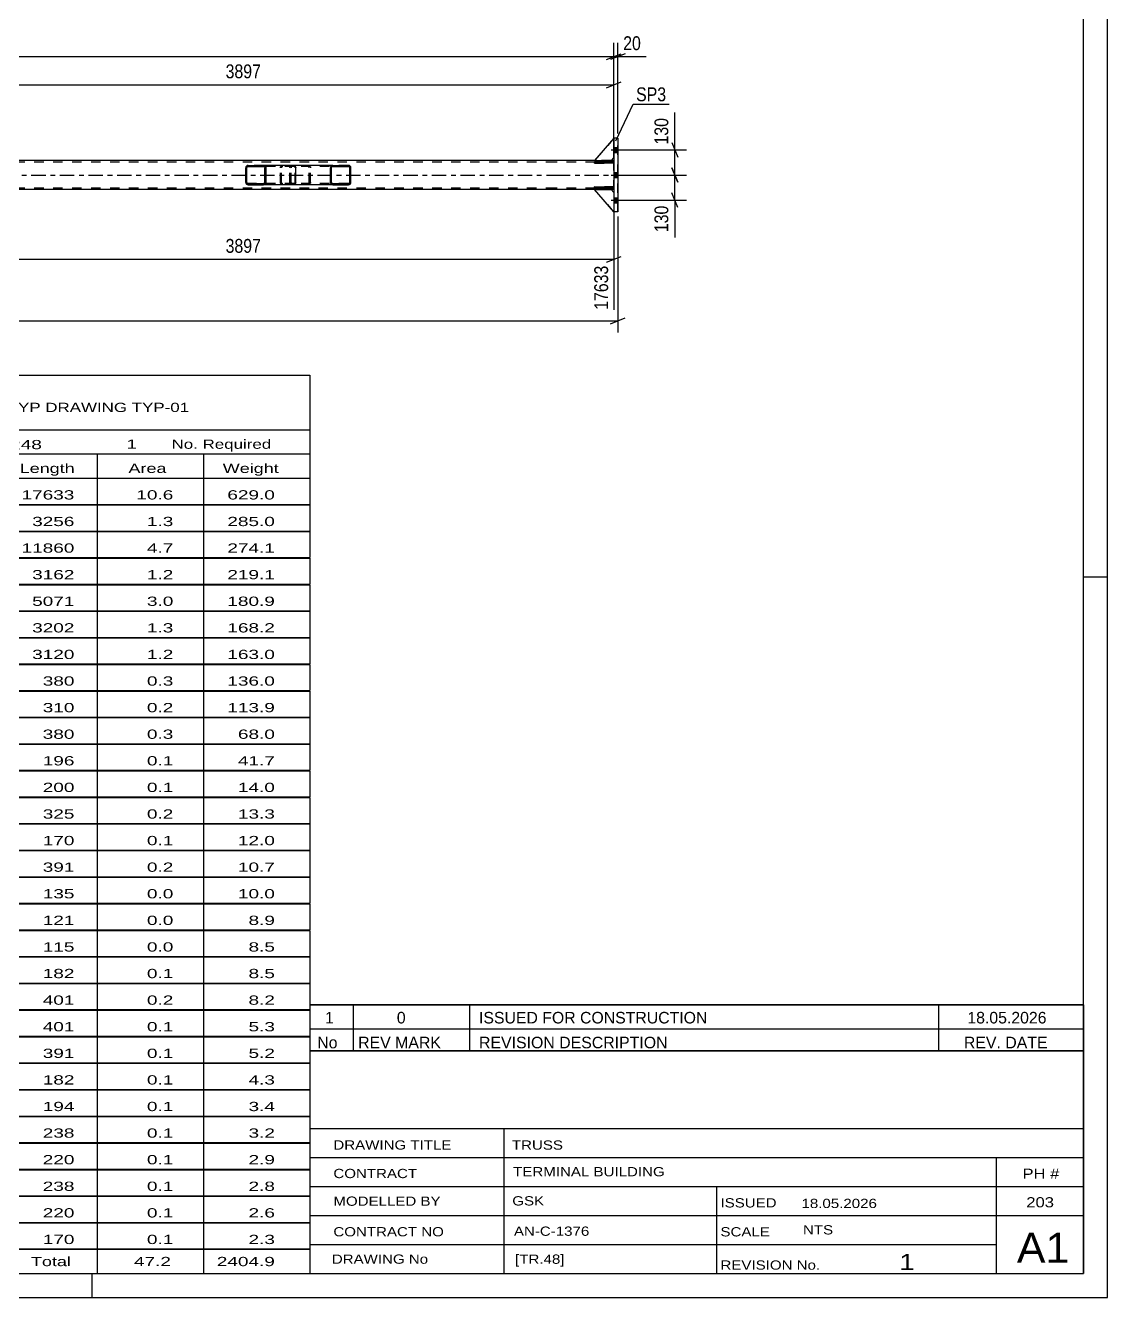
# Model space of a CAD drawing. Header units: millimetres. Extents: x -129 to 712, y -428 to 166.
# Drawn here: x 488.1 to 711.9, y -427.6 to -164.5 of the extents above; entities that cross this region are included whole.
import ezdxf

# ---------------------------------------------------------------- set-up
doc = ezdxf.new("R2010")
doc.units = ezdxf.units.MM
doc.linetypes.add('DXK_LINE_DOT2', pattern=[3.9198, 1.9599, -1.9599])
doc.linetypes.add('DXK_LINE_DOT3', pattern=[5.9187, 2.979, -0.9799, 0.9799, -0.9799])
doc.styles.add('Arial Narrow', font='ARIALN.TTF', dxfattribs={"height": 0.2})

# ---------------------------------------------------------------- blocks, each defined once
blk = doc.blocks.new('Unknown-232816670-1133')
at = {"color": 5, "linetype": 'Continuous'}
for p, q in [((711.94, -427.59), (711.94, 166.41)), ((706.94, -422.59), (706.94, 161.41)), ((711.94, -278.59), (706.94, -278.59)), ((-124.06, -422.59), (706.94, -422.59)), ((501.94, -427.59), (501.94, -422.59)), ((-129.06, -427.59), (711.94, -427.59))]:
    blk.add_line(p, q, dxfattribs=at)
blk = doc.blocks.new('Part-232816670-4603 - 4530')
at = {"color": 7, "linetype": 'DXK_LINE_DOT2'}
for p, q in [((609.84, -192.66), (605.84, -192.66)), ((605.84, -192.66), (605.84, -192.98)), ((605.84, -192.98), (609.84, -192.98)), ((609.24, -192.66), (609.24, -192.98)), ((609.84, -192.98), (609.84, -192.66)), ((609.84, -192.77), (609.84, -192.98))]:
    blk.add_line(p, q, dxfattribs=at)
blk = doc.blocks.new('Part-232816670-4606 - 4530')
at = {"color": 2, "linetype": 'Continuous'}
for p, q in [((605.84, -192.66), (609.84, -192.66)), ((605.84, -192.98), (605.84, -192.66)), ((609.84, -192.98), (605.84, -192.98)), ((609.84, -192.66), (609.84, -192.98))]:
    blk.add_line(p, q, dxfattribs=at)
at = {"color": 7, "linetype": 'DXK_LINE_DOT2'}
for p, q in [((609.24, -192.98), (609.24, -192.66)), ((609.84, -192.66), (609.84, -192.98))]:
    blk.add_line(p, q, dxfattribs=at)
blk = doc.blocks.new('Bolt-232816670-4585 - 4530')
at = {"linetype": 'Continuous'}
for points in [[(610.64, -190.74), (610.64, -189.7), (609.84, -189.7), (609.84, -190.74)], [(610.64, -190.74), (610.64, -189.7), (609.84, -189.7), (609.84, -190.74)], [(610.64, -190.74), (610.64, -189.7), (609.84, -189.7), (609.84, -190.74)], [(610.64, -195.94), (610.64, -194.9), (609.84, -194.9), (609.84, -195.94)], [(610.64, -195.94), (610.64, -194.9), (609.84, -194.9), (609.84, -195.94)], [(610.64, -201.14), (610.64, -200.1), (609.84, -200.1), (609.84, -201.14)], [(610.64, -201.14), (610.64, -200.1), (609.84, -200.1), (609.84, -201.14)], [(610.64, -201.14), (610.64, -200.1), (609.84, -200.1), (609.84, -201.14)]]:
    blk.add_hatch(color=1, dxfattribs=at).paths.add_polyline_path(points)
at = {"color": 1, "linetype": 'Continuous'}
for p, q in [((609.24, -190.22), (613.44, -190.22)), ((609.24, -190.22), (613.44, -190.22)), ((609.24, -190.22), (613.44, -190.22)), ((609.84, -189.7), (610.64, -189.7)), ((609.84, -189.7), (610.64, -189.7)), ((609.84, -189.7), (610.64, -189.7)), ((609.84, -190.74), (610.64, -190.74)), ((609.84, -190.74), (610.64, -190.74)), ((609.84, -190.74), (610.64, -190.74)), ((609.24, -195.42), (613.44, -195.42)), ((609.24, -195.42), (613.44, -195.42)), ((609.84, -194.9), (610.64, -194.9)), ((609.84, -194.9), (610.64, -194.9)), ((609.84, -195.94), (610.64, -195.94)), ((609.84, -195.94), (610.64, -195.94)), ((609.24, -200.62), (613.44, -200.62)), ((609.24, -200.62), (613.44, -200.62)), ((609.24, -200.62), (613.44, -200.62)), ((609.84, -200.1), (610.64, -200.1)), ((609.84, -200.1), (610.64, -200.1)), ((609.84, -200.1), (610.64, -200.1)), ((609.84, -201.14), (610.64, -201.14)), ((609.84, -201.14), (610.64, -201.14)), ((609.84, -201.14), (610.64, -201.14))]:
    blk.add_line(p, q, dxfattribs=at)
blk = doc.blocks.new('Part-232816670-4609 - 4530')
at = {"color": 7, "linetype": 'DXK_LINE_DOT2'}
for p, q in [((609.84, -197.86), (605.84, -197.86)), ((605.84, -197.86), (605.84, -198.18)), ((605.84, -198.18), (609.84, -198.18)), ((609.24, -198.18), (609.24, -197.86)), ((609.84, -198.18), (609.84, -197.86)), ((609.84, -197.86), (609.84, -198.18))]:
    blk.add_line(p, q, dxfattribs=at)
blk = doc.blocks.new('Part-232816670-4612 - 4530')
at = {"color": 2, "linetype": 'Continuous'}
for p, q in [((605.84, -197.86), (609.84, -197.86)), ((605.84, -198.18), (605.84, -197.86)), ((609.84, -198.18), (605.84, -198.18)), ((609.84, -197.86), (609.84, -198.18))]:
    blk.add_line(p, q, dxfattribs=at)
at = {"color": 7, "linetype": 'DXK_LINE_DOT2'}
for p, q in [((609.24, -198.18), (609.24, -197.86)), ((609.84, -197.86), (609.84, -198.18))]:
    blk.add_line(p, q, dxfattribs=at)
blk = doc.blocks.new('Part-232816670-4615 - 4530')
at = {"color": 2, "linetype": 'Continuous'}
for p, q in [((609.84, -187.82), (605.84, -192.42)), ((609.24, -192.42), (609.84, -191.82)), ((605.84, -192.42), (609.24, -192.42))]:
    blk.add_line(p, q, dxfattribs=at)
at = {"color": 7, "linetype": 'DXK_LINE_DOT2'}
blk.add_line((609.84, -191.82), (609.84, -187.82), dxfattribs=at)
blk = doc.blocks.new('Part-232816670-4618 - 4530')
at = {"color": 2, "linetype": 'Continuous'}
for p, q in [((605.84, -198.42), (609.24, -198.42)), ((609.84, -203.02), (605.84, -198.42)), ((609.24, -198.42), (609.84, -199.02))]:
    blk.add_line(p, q, dxfattribs=at)
at = {"color": 7, "linetype": 'DXK_LINE_DOT2'}
blk.add_line((609.84, -199.02), (609.84, -203.02), dxfattribs=at)
blk = doc.blocks.new('Part-232816670-4621 - 4530')
at = {"color": 7, "linetype": 'DXK_LINE_DOT2'}
for p, q in [((609.84, -187.82), (605.84, -192.42)), ((609.84, -191.82), (609.84, -187.82)), ((609.24, -192.42), (609.84, -191.82)), ((605.84, -192.42), (609.24, -192.42))]:
    blk.add_line(p, q, dxfattribs=at)
blk = doc.blocks.new('Part-232816670-4624 - 4530')
at = {"color": 7, "linetype": 'DXK_LINE_DOT2'}
for p, q in [((605.84, -198.42), (609.24, -198.42)), ((609.84, -203.02), (605.84, -198.42)), ((609.24, -198.42), (609.84, -199.02)), ((609.84, -199.02), (609.84, -203.02))]:
    blk.add_line(p, q, dxfattribs=at)
blk = doc.blocks.new('Part-232816670-4655 - 4530')
at = {"color": 7, "linetype": 'DXK_LINE_DOT2'}
for p, q in [((597.74, -192.74), (-61.1, -192.74)), ((597.74, -192.42), (30.06, -192.42)), ((609.84, -192.42), (597.84, -192.42)), ((609.84, -192.74), (597.84, -192.74)), ((609.24, -192.42), (605.84, -192.42)), ((609.84, -198.42), (609.84, -192.42)), ((597.74, -198.1), (-61.1, -198.1)), ((609.84, -198.1), (597.84, -198.1)), ((609.24, -198.42), (605.84, -198.42))]:
    blk.add_line(p, q, dxfattribs=at)
at = {"color": 2, "linetype": 'Continuous'}
for p, q in [((597.74, -192.42), (461.74, -192.42)), ((605.84, -192.42), (597.84, -192.42)), ((609.84, -192.42), (609.24, -192.42)), ((597.74, -198.42), (461.74, -198.42)), ((605.84, -198.42), (597.84, -198.42)), ((609.84, -198.42), (609.24, -198.42))]:
    blk.add_line(p, q, dxfattribs=at)
at = {"color": 7, "linetype": 'DXK_LINE_DOT3'}
for p, q in [((-61.1, -195.42), (597.74, -195.42)), ((597.84, -195.42), (609.84, -195.42))]:
    blk.add_line(p, q, dxfattribs=at)
blk = doc.blocks.new('Part-232816670-4756 - 4530')
at = {"linetype": 'Continuous'}
h = blk.add_hatch(dxfattribs=at)
h.set_pattern_fill('', scale=0.7, style=0, pattern_type=0)
h.set_pattern_definition([(45, (537.847, -193.721), (-1.57154, 1.57154), [])])
h.paths.add_polyline_path([(537.89, -193.9), (537.85, -193.72), (537.74, -193.57), (537.57, -193.46), (537.38, -193.42), (534.2, -193.42), (534.01, -193.46), (533.84, -193.57), (533.73, -193.72), (533.7, -193.9), (533.7, -196.94), (533.73, -197.13), (533.84, -197.28), (534.01, -197.39), (534.2, -197.42), (537.38, -197.42), (537.57, -197.39), (537.74, -197.28), (537.85, -197.13), (537.89, -196.94)])
h.paths.add_polyline_path([(537.61, -197.04), (537.56, -197.11), (537.48, -197.17), (537.38, -197.18), (534.2, -197.18), (534.1, -197.17), (534.02, -197.11), (533.97, -197.04), (533.95, -196.94), (533.95, -193.9), (533.97, -193.81), (534.02, -193.73), (534.1, -193.68), (534.2, -193.66), (537.38, -193.66), (537.48, -193.68), (537.56, -193.73), (537.61, -193.81), (537.63, -193.9), (537.63, -196.94)])
at = {"color": 2, "linetype": 'Continuous'}
for p, q in [((533.73, -193.72), (533.7, -193.9)), ((533.7, -196.94), (533.7, -193.9)), ((533.95, -193.9), (533.97, -193.81)), ((533.95, -196.94), (533.95, -193.9)), ((533.97, -193.81), (534.02, -193.73)), ((534.2, -193.42), (534.01, -193.46)), ((534.02, -193.73), (534.1, -193.68)), ((534.1, -193.68), (534.2, -193.66)), ((534.2, -193.42), (537.38, -193.42)), ((534.2, -193.66), (537.38, -193.66)), ((543.75, -193.42), (537.38, -193.42)), ((537.57, -193.46), (537.38, -193.42)), ((537.38, -193.66), (537.48, -193.68)), ((537.48, -193.68), (537.56, -193.73)), ((537.56, -193.73), (537.61, -193.81)), ((537.61, -193.81), (537.63, -193.9)), ((537.63, -196.94), (537.63, -193.9)), ((537.89, -193.9), (537.85, -193.72)), ((537.89, -196.94), (537.89, -193.9)), ((543.75, -193.42), (543.86, -193.46)), ((543.86, -193.46), (543.94, -193.57)), ((543.94, -193.57), (544, -193.72)), ((544, -193.72), (544.02, -193.9)), ((544.02, -196.94), (544.02, -193.9)), ((533.7, -196.94), (533.73, -197.13)), ((533.97, -197.04), (533.95, -196.94)), ((534.02, -197.11), (533.97, -197.04)), ((534.1, -197.17), (534.02, -197.11)), ((534.2, -197.18), (534.1, -197.17)), ((534.2, -197.18), (537.38, -197.18)), ((537.48, -197.17), (537.38, -197.18)), ((537.56, -197.11), (537.48, -197.17)), ((537.61, -197.04), (537.56, -197.11)), ((537.63, -196.94), (537.61, -197.04)), ((537.85, -197.13), (537.89, -196.94)), ((543.94, -197.28), (543.86, -197.39)), ((544, -197.13), (543.94, -197.28)), ((544.02, -196.94), (544, -197.13)), ((534.01, -197.39), (534.2, -197.42)), ((534.2, -197.42), (537.38, -197.42)), ((537.38, -197.42), (537.57, -197.39)), ((543.75, -197.42), (537.38, -197.42)), ((543.86, -197.39), (543.75, -197.42))]:
    blk.add_line(p, q, dxfattribs=at)
at = {"color": 7, "linetype": 'DXK_LINE_DOT2'}
for p, q in [((537.38, -193.42), (534.2, -193.42)), ((543.75, -193.66), (534.2, -193.66)), ((540.85, -193.9), (540.88, -193.72)), ((540.85, -196.94), (540.85, -193.9)), ((541.12, -193.81), (541.1, -193.9)), ((541.1, -196.94), (541.1, -193.9)), ((541.17, -193.73), (541.12, -193.81)), ((541.16, -193.46), (541.35, -193.42)), ((541.25, -193.68), (541.17, -193.73)), ((541.35, -193.66), (541.25, -193.68)), ((542.84, -193.66), (542.84, -193.42)), ((543.8, -193.68), (543.75, -193.66)), ((543.85, -193.73), (543.8, -193.68)), ((543.88, -193.81), (543.85, -193.73)), ((543.89, -193.9), (543.88, -193.81)), ((543.89, -196.94), (543.89, -193.9)), ((543.75, -197.18), (534.2, -197.18)), ((540.88, -197.13), (540.85, -196.94)), ((541.1, -196.94), (541.12, -197.04)), ((541.12, -197.04), (541.17, -197.11)), ((541.17, -197.11), (541.19, -197.13)), ((541.19, -197.13), (541.25, -197.17)), ((541.25, -197.17), (541.35, -197.18)), ((542.84, -197.42), (542.84, -197.18)), ((543.75, -197.18), (543.8, -197.17)), ((543.8, -197.17), (543.85, -197.11)), ((543.85, -197.11), (543.88, -197.04)), ((543.88, -197.04), (543.89, -196.94)), ((537.38, -197.42), (534.2, -197.42)), ((541.35, -197.42), (541.16, -197.39))]:
    blk.add_line(p, q, dxfattribs=at)
at = {"color": 2, "linetype": 'Continuous'}
for centre, start, end in [((534.18, -193.92), 111.1941, 156.1506), ((537.4, -193.92), 23.8494, 68.8059), ((534.18, -196.93), 203.8494, 248.8059), ((537.4, -196.93), 291.1941, 336.1506)]:
    blk.add_arc(centre, 0.492, start, end, dxfattribs=at)
at = {"color": 7, "linetype": 'DXK_LINE_DOT2'}
for centre, start, end in [((541.33, -193.92), 111.1941, 156.1506), ((541.33, -196.93), 203.8494, 248.8059)]:
    blk.add_arc(centre, 0.492, start, end, dxfattribs=at)
blk = doc.blocks.new('Part-232816670-4757 - 4530')
at = {"linetype": 'Continuous'}
h = blk.add_hatch(dxfattribs=at)
h.set_pattern_fill('', scale=0.7, style=0, pattern_type=0)
h.set_pattern_definition([(45, (555.4066, -193.721), (-1.57154, 1.57154), [])])
h.paths.add_polyline_path([(555.45, -193.9), (555.41, -193.72), (555.3, -193.57), (555.13, -193.46), (554.93, -193.42), (551.7, -193.42), (551.5, -193.46), (551.34, -193.57), (551.23, -193.72), (551.19, -193.9), (551.19, -196.94), (551.23, -197.13), (551.34, -197.28), (551.5, -197.39), (551.7, -197.42), (554.93, -197.42), (555.13, -197.39), (555.3, -197.28), (555.41, -197.13), (555.45, -196.94)])
h.paths.add_polyline_path([(555.17, -197.04), (555.12, -197.11), (555.03, -197.17), (554.93, -197.18), (551.7, -197.18), (551.6, -197.17), (551.52, -197.11), (551.46, -197.04), (551.44, -196.94), (551.44, -193.9), (551.46, -193.81), (551.52, -193.73), (551.6, -193.68), (551.7, -193.66), (554.93, -193.66), (555.03, -193.68), (555.12, -193.73), (555.17, -193.81), (555.19, -193.9), (555.19, -196.94)])
at = {"color": 7, "linetype": 'DXK_LINE_DOT2'}
for p, q in [((542.84, -193.9), (542.88, -193.72)), ((542.84, -196.94), (542.84, -193.9)), ((543.11, -193.81), (543.09, -193.9)), ((543.09, -196.94), (543.09, -193.9)), ((543.17, -193.73), (543.11, -193.81)), ((543.15, -193.46), (543.35, -193.42)), ((543.25, -193.68), (543.17, -193.73)), ((543.35, -193.66), (543.25, -193.68)), ((543.75, -193.42), (543.35, -193.42)), ((554.93, -193.66), (543.35, -193.66)), ((546.59, -193.42), (546.78, -193.46)), ((546.68, -193.68), (546.59, -193.66)), ((546.77, -193.73), (546.68, -193.68)), ((546.82, -193.81), (546.77, -193.73)), ((546.84, -193.9), (546.82, -193.81)), ((546.84, -196.94), (546.84, -193.9)), ((547.06, -193.72), (547.1, -193.9)), ((547.1, -196.94), (547.1, -193.9)), ((554.93, -193.42), (551.7, -193.42)), ((542.88, -197.13), (542.84, -196.94)), ((543.09, -196.94), (543.11, -197.04)), ((543.11, -197.04), (543.17, -197.11)), ((543.17, -197.11), (543.25, -197.17)), ((543.25, -197.17), (543.35, -197.18)), ((554.93, -197.18), (543.35, -197.18)), ((546.59, -197.18), (546.68, -197.17)), ((546.68, -197.17), (546.77, -197.11)), ((546.77, -197.11), (546.82, -197.04)), ((546.82, -197.04), (546.84, -196.94)), ((547.1, -196.94), (547.06, -197.13)), ((543.35, -197.42), (543.15, -197.39)), ((543.75, -197.42), (543.35, -197.42)), ((546.78, -197.39), (546.59, -197.42)), ((554.93, -197.42), (551.7, -197.42))]:
    blk.add_line(p, q, dxfattribs=at)
at = {"color": 2, "linetype": 'Continuous'}
for p, q in [((551.7, -193.42), (543.75, -193.42)), ((551.23, -193.72), (551.19, -193.9)), ((551.19, -196.94), (551.19, -193.9)), ((551.44, -193.9), (551.46, -193.81)), ((551.44, -196.94), (551.44, -193.9)), ((551.46, -193.81), (551.52, -193.73)), ((551.7, -193.42), (551.5, -193.46)), ((551.52, -193.73), (551.6, -193.68)), ((551.6, -193.68), (551.7, -193.66)), ((551.7, -193.42), (554.93, -193.42)), ((551.7, -193.66), (554.93, -193.66)), ((555.13, -193.46), (554.93, -193.42)), ((554.93, -193.66), (555.03, -193.68)), ((555.03, -193.68), (555.12, -193.73)), ((555.12, -193.73), (555.17, -193.81)), ((555.17, -193.81), (555.19, -193.9)), ((555.19, -196.94), (555.19, -193.9)), ((555.45, -193.9), (555.41, -193.72)), ((555.45, -196.94), (555.45, -193.9)), ((551.19, -196.94), (551.23, -197.13)), ((551.46, -197.04), (551.44, -196.94)), ((551.52, -197.11), (551.46, -197.04)), ((551.6, -197.17), (551.52, -197.11)), ((551.7, -197.18), (551.6, -197.17)), ((551.7, -197.18), (554.93, -197.18)), ((555.03, -197.17), (554.93, -197.18)), ((555.12, -197.11), (555.03, -197.17)), ((555.17, -197.04), (555.12, -197.11)), ((555.19, -196.94), (555.17, -197.04)), ((555.41, -197.13), (555.45, -196.94)), ((551.7, -197.42), (543.75, -197.42)), ((551.5, -197.39), (551.7, -197.42)), ((551.7, -197.42), (554.93, -197.42)), ((554.93, -197.42), (555.13, -197.39))]:
    blk.add_line(p, q, dxfattribs=at)
at = {"color": 7, "linetype": 'DXK_LINE_DOT2'}
for centre, start, end in [((543.33, -193.93), 110.7583, 155.68), ((546.6, -193.93), 24.32, 69.2417), ((543.33, -196.92), 204.32, 249.2417), ((546.6, -196.92), 290.7583, 335.68)]:
    blk.add_arc(centre, 0.496, start, end, dxfattribs=at)
at = {"color": 2, "linetype": 'Continuous'}
for centre, start, end in [((551.68, -193.93), 110.7583, 155.68), ((554.95, -193.93), 24.32, 69.2417), ((551.68, -196.92), 204.32, 249.2417), ((554.95, -196.92), 290.7583, 335.68)]:
    blk.add_arc(centre, 0.496, start, end, dxfattribs=at)
blk = doc.blocks.new('Part-232816670-4775 - 4530')
at = {"color": 2, "linetype": 'Continuous'}
for p, q in [((610.64, -187.82), (609.84, -187.82)), ((609.84, -187.82), (609.84, -203.02)), ((610.64, -187.82), (610.64, -203.02)), ((610.64, -203.02), (609.84, -203.02))]:
    blk.add_line(p, q, dxfattribs=at)
at = {"color": 7, "linetype": 'DXK_LINE_DOT2'}
for p, q in [((610.64, -203.02), (610.64, -187.82)), ((609.84, -192.47), (609.84, -203.02))]:
    blk.add_line(p, q, dxfattribs=at)
blk = doc.blocks.new('StraightDimension-232816670-37890 - 4530')
at = {"color": 7, "linetype": 'Continuous'}
for p, q in [((610.64, -204.02), (610.64, -227.96)), ((-74, -225.56), (610.64, -225.56)), ((609.14, -226.16), (612.14, -224.96))]:
    blk.add_line(p, q, dxfattribs=at)
blk = doc.blocks.new('StraightDimension-232816670-37847 - 4530')
at = {"color": 7, "linetype": 'Continuous'}
for p, q in [((456.54, -199.82), (456.54, -223.29)), ((609.84, -199.42), (609.84, -223.29)), ((458.04, -212.25), (455.04, -213.45)), ((456.54, -212.85), (609.84, -212.85)), ((608.34, -213.45), (611.34, -212.25))]:
    blk.add_line(p, q, dxfattribs=at)
at = {"color": 0}
blk.add_wipeout([(537.44, -212.1), (537.44, -207.9), (528.93, -207.9), (528.93, -212.1)], dxfattribs=at)
at = {"color": 0, "linetype": 'Continuous'}
blk.add_wipeout([(609.24, -213.55), (605.04, -213.55), (605.04, -223.89), (609.24, -223.89)], dxfattribs=at)
at = {"color": 3, "style": 'Arial Narrow'}
blk.add_text('3897', height=2.863, dxfattribs=at).set_placement((529.53, -211.5))
at = {"color": 3, "linetype": 'Continuous', "style": 'Arial Narrow'}
blk.add_text('17633', height=2.863, rotation=90.0002, dxfattribs=at).set_placement((608.64, -223.29))
blk = doc.blocks.new('StraightDimension-232816670-37901 - 4530')
at = {"color": 7, "linetype": 'Continuous'}
for p, q in [((458.04, -176.15), (455.04, -177.35)), ((456.54, -191.02), (456.54, -173.9)), ((608.34, -177.35), (611.34, -176.15)), ((609.84, -191.42), (609.84, -173.9)), ((456.54, -176.75), (609.84, -176.75))]:
    blk.add_line(p, q, dxfattribs=at)
at = {"color": 0}
blk.add_wipeout([(537.44, -176), (537.44, -171.8), (528.93, -171.8), (528.93, -176)], dxfattribs=at)
at = {"color": 3, "style": 'Arial Narrow'}
blk.add_text('3897', height=2.863, dxfattribs=at).set_placement((529.53, -175.4))
blk = doc.blocks.new('StraightDimension-232816670-37942 - 4530')
at = {"color": 7, "linetype": 'Continuous'}
for p, q in [((609.84, -186.82), (609.84, -168.08)), ((610.64, -186.82), (610.64, -168.08)), ((608.34, -171.53), (611.34, -170.33)), ((612.14, -170.33), (609.14, -171.53)), ((609.84, -170.93), (610.64, -170.93))]:
    blk.add_line(p, q, dxfattribs=at)
at = {"color": 0}
blk.add_wipeout([(616.02, -170.18), (616.02, -165.98), (611.16, -165.98), (611.16, -170.18)], dxfattribs=at)
at = {"color": 7, "linetype": 'Continuous'}
blk.add_line((610.64, -170.93), (616.54, -170.93), dxfattribs=at)
blk.add_line((610.64, -170.93), (616.54, -170.93), dxfattribs=at)
at = {"color": 3, "style": 'Arial Narrow'}
blk.add_text('20', height=2.863, dxfattribs=at).set_placement((611.76, -169.58))
blk = doc.blocks.new('StraightDimension-232816670-37943 - 4530')
at = {"color": 7, "linetype": 'Continuous'}
for p, q in [((609.84, -186.82), (609.84, -168.08)), ((-73.2, -170.93), (609.84, -170.93)), ((608.34, -171.53), (611.34, -170.33))]:
    blk.add_line(p, q, dxfattribs=at)
blk = doc.blocks.new('StraightDimension-232816670-79219 - 4530')
at = {"color": 7, "linetype": 'Continuous'}
for p, q in [((621.84, -188.72), (623.04, -191.72)), ((613.44, -190.22), (624.84, -190.22)), ((622.44, -195.42), (622.44, -190.22)), ((623.04, -196.92), (621.84, -193.92)), ((613.44, -195.42), (624.84, -195.42))]:
    blk.add_line(p, q, dxfattribs=at)
at = {"color": 0}
blk.add_wipeout([(621.69, -183.02), (617.49, -183.02), (617.49, -189.7), (621.69, -189.7)], dxfattribs=at)
at = {"color": 7, "linetype": 'Continuous'}
blk.add_line((622.44, -190.22), (622.44, -182.49), dxfattribs=at)
blk.add_line((622.44, -190.22), (622.44, -182.49), dxfattribs=at)
at = {"color": 3, "style": 'Arial Narrow'}
blk.add_text('130', height=2.863, rotation=90.0002, dxfattribs=at).set_placement((621.09, -189.1))
blk = doc.blocks.new('StraightDimension-232816670-79220 - 4530')
at = {"color": 7, "linetype": 'Continuous'}
for p, q in [((621.84, -193.92), (623.04, -196.92)), ((613.44, -195.42), (624.84, -195.42)), ((622.44, -200.62), (622.44, -195.42)), ((623.04, -202.12), (621.84, -199.12)), ((613.44, -200.62), (624.84, -200.62))]:
    blk.add_line(p, q, dxfattribs=at)
at = {"color": 0}
blk.add_wipeout([(621.69, -201.15), (617.49, -201.15), (617.49, -207.83), (621.69, -207.83)], dxfattribs=at)
at = {"color": 7, "linetype": 'Continuous'}
blk.add_line((622.44, -200.62), (622.44, -208.36), dxfattribs=at)
blk.add_line((622.44, -200.62), (622.44, -208.36), dxfattribs=at)
at = {"color": 3, "style": 'Arial Narrow'}
blk.add_text('130', height=2.863, rotation=90.0002, dxfattribs=at).set_placement((621.09, -207.23))
blk = doc.blocks.new('Unknown-232816670-83941')
at = {"color": 7, "linetype": 'Continuous'}
for p, q in [((546.94, -367.03), (706.94, -367.03)), ((706.94, -367.03), (546.94, -367.03)), ((546.94, -367.03), (546.94, -372.03)), ((555.94, -367.03), (555.94, -372.03)), ((579.94, -367.03), (579.94, -372.03)), ((676.94, -367.03), (676.94, -372.03)), ((706.94, -367.03), (706.94, -372.03)), ((546.94, -372.03), (706.94, -372.03)), ((546.94, -372.03), (546.94, -376.53)), ((546.94, -372.03), (706.94, -372.03)), ((555.94, -372.03), (555.94, -376.53)), ((579.94, -372.03), (579.94, -376.53)), ((676.94, -372.03), (676.94, -376.53)), ((706.94, -372.03), (706.94, -376.53)), ((706.94, -376.53), (546.94, -376.53))]:
    blk.add_line(p, q, dxfattribs=at)
at = {"color": 7, "linetype": 'Continuous', "style": 'Arial Narrow'}
for s, height, width, p in [('1', 2.39, 1.196471, (550.1, -370.89)), ('0', 2.39, 1.196471, (564.94, -370.89)), ('ISSUED FOR CONSTRUCTION', 2.3861, 1.196471, (581.94, -370.89)), ('18.05.2026', 2.386, 1.196471, (682.94, -370.89)), ('REVISION DESCRIPTION', 2.3861, 1.2, (581.94, -376.03)), ('No', 2.386, 1.2, (548.48, -376.03)), ('REV MARK', 2.386, 1.2, (556.94, -376.03)), ('REV. DATE', 2.386, 1.2, (682.22, -376.03))]:
    blk.add_text(s, height=height, dxfattribs=dict(at, width=width)).set_placement(p)
blk = doc.blocks.new('Unknown-232816670-83938')
at = {"color": 7, "linetype": 'Continuous'}
for p, q in [((546.94, -376.53), (706.94, -376.53)), ((546.94, -376.54), (546.94, -422.59)), ((706.94, -376.59), (706.94, -422.59)), ((546.94, -392.59), (706.94, -392.59)), ((587.08, -392.59), (587.08, -422.59)), ((546.94, -398.59), (706.94, -398.59)), ((688.94, -422.53), (688.94, -398.53)), ((546.94, -404.59), (706.94, -404.59)), ((631.08, -404.59), (631.08, -422.59)), ((546.94, -410.59), (706.94, -410.59)), ((546.94, -416.59), (688.94, -416.59)), ((546.94, -422.59), (706.94, -422.59))]:
    blk.add_line(p, q, dxfattribs=at)
at = {"color": 7, "style": 'Arial Narrow'}
for s, height, width, p in [('DRAWING TITLE', 1.9089, 1.425378, (551.82, -396.98)), ('TRUSS', 1.909, 1.425378, (588.74, -397)), ('CONTRACT', 1.909, 1.425378, (551.82, -402.88)), ('TERMINAL BUILDING', 1.9089, 1.425378, (589, -402.51)), ('MODELLED BY', 1.9089, 1.425378, (551.82, -408.6)), ('GSK', 1.909, 1.425378, (588.82, -408.54)), ('ISSUED', 1.909, 1.425378, (631.88, -408.95)), ('18.05.2026', 1.909, 1.425378, (648.63, -409.07)), ('CONTRACT NO', 1.9089, 1.425378, (551.82, -414.93)), ('AN-C-1376', 1.909, 1.425378, (589.16, -414.81)), ('SCALE', 1.909, 1.425378, (631.88, -414.94)), ('A1', 6.204, 1.25, (693.18, -420.39)), ('DRAWING No', 1.909, 1.425378, (551.5, -420.59)), ('[TR.48]', 1.909, 1.425378, (589.4, -420.6)), ('REVISION No.', 1.9089, 1.425378, (631.88, -421.82)), ('1', 3.34, 1.5, (668.85, -421.91))]:
    blk.add_text(s, height=height, dxfattribs=dict(at, width=width)).set_placement(p)
at = {"color": 7, "linetype": 'Continuous', "style": 'Arial Narrow'}
for s, height, width, p in [('PH #', 2.1, 1.42538, (694.34, -403.03)), ('203', 2.1, 1.42538, (695.13, -408.93)), ('NTS', 1.909, 1.425378, (648.94, -414.53))]:
    blk.add_text(s, height=height, dxfattribs=dict(at, width=width)).set_placement(p)
blk = doc.blocks.new('Unknown-232816670-83939')
at = {"color": 7, "linetype": 'Continuous'}
for p, q in [((386.94, -236.84), (546.94, -236.84)), ((386.94, -248.09), (386.94, -236.84)), ((546.94, -236.84), (546.94, -248.09)), ((386.94, -248.09), (546.94, -248.09)), ((386.94, -248.09), (386.94, -253.09)), ((546.94, -248.09), (546.94, -253.09)), ((386.94, -253.09), (546.94, -253.09)), ((386.94, -253.09), (386.94, -258.09)), ((410.94, -253.09), (410.94, -258.09)), ((446.44, -253.09), (446.44, -258.09)), ((472.44, -253.09), (472.44, -258.09)), ((485.44, -253.09), (485.44, -258.09)), ((502.94, -253.09), (502.94, -258.09)), ((524.94, -253.09), (524.94, -258.09)), ((546.94, -253.09), (546.94, -258.09)), ((386.94, -258.09), (546.94, -258.09)), ((386.94, -258.14), (386.94, -263.54)), ((386.94, -258.14), (546.94, -258.14)), ((410.94, -258.09), (410.94, -263.59)), ((446.44, -258.09), (446.44, -263.59)), ((472.44, -258.09), (472.44, -263.59)), ((485.44, -258.09), (485.44, -263.59)), ((502.94, -258.09), (502.94, -263.59)), ((524.94, -258.09), (524.94, -263.59)), ((546.94, -258.14), (546.94, -263.54)), ((386.94, -263.54), (546.94, -263.54)), ((386.94, -263.64), (386.94, -269.04)), ((386.94, -263.64), (546.94, -263.64)), ((410.94, -263.59), (410.94, -269.09)), ((446.44, -263.59), (446.44, -269.09)), ((472.44, -263.59), (472.44, -269.09)), ((485.44, -263.59), (485.44, -269.09)), ((502.94, -263.59), (502.94, -269.09)), ((524.94, -263.59), (524.94, -269.09)), ((546.94, -263.64), (546.94, -269.04)), ((386.94, -269.04), (546.94, -269.04)), ((386.94, -269.14), (386.94, -274.54)), ((386.94, -269.14), (546.94, -269.14)), ((410.94, -269.09), (410.94, -274.59)), ((446.44, -269.09), (446.44, -274.59)), ((472.44, -269.09), (472.44, -274.59)), ((485.44, -269.09), (485.44, -274.59)), ((502.94, -269.09), (502.94, -274.59)), ((524.94, -269.09), (524.94, -274.59)), ((546.94, -269.14), (546.94, -274.54)), ((386.94, -274.54), (546.94, -274.54)), ((386.94, -274.64), (386.94, -280.04)), ((386.94, -274.64), (546.94, -274.64)), ((410.94, -274.59), (410.94, -280.09)), ((446.44, -274.59), (446.44, -280.09)), ((472.44, -274.59), (472.44, -280.09)), ((485.44, -274.59), (485.44, -280.09)), ((502.94, -274.59), (502.94, -280.09)), ((524.94, -274.59), (524.94, -280.09)), ((546.94, -274.64), (546.94, -280.04)), ((386.94, -280.04), (546.94, -280.04)), ((386.94, -280.14), (386.94, -285.54)), ((386.94, -280.14), (546.94, -280.14)), ((410.94, -280.09), (410.94, -285.59)), ((446.44, -280.09), (446.44, -285.59)), ((472.44, -280.09), (472.44, -285.59)), ((485.44, -280.09), (485.44, -285.59)), ((502.94, -280.09), (502.94, -285.59)), ((524.94, -280.09), (524.94, -285.59)), ((546.94, -280.14), (546.94, -285.54)), ((386.94, -285.54), (546.94, -285.54)), ((386.94, -285.64), (386.94, -291.04)), ((386.94, -285.64), (546.94, -285.64)), ((410.94, -285.59), (410.94, -291.09)), ((446.44, -285.59), (446.44, -291.09)), ((472.44, -285.59), (472.44, -291.09)), ((485.44, -285.59), (485.44, -291.09)), ((502.94, -285.59), (502.94, -291.09)), ((524.94, -285.59), (524.94, -291.09)), ((546.94, -285.64), (546.94, -291.04)), ((386.94, -291.04), (546.94, -291.04)), ((386.94, -291.14), (386.94, -296.54)), ((386.94, -291.14), (546.94, -291.14)), ((410.94, -291.09), (410.94, -296.59)), ((446.44, -291.09), (446.44, -296.59)), ((472.44, -291.09), (472.44, -296.59)), ((485.44, -291.09), (485.44, -296.59)), ((502.94, -291.09), (502.94, -296.59)), ((524.94, -291.09), (524.94, -296.59)), ((546.94, -291.14), (546.94, -296.54)), ((386.94, -296.54), (546.94, -296.54)), ((386.94, -296.64), (386.94, -302.04)), ((386.94, -296.64), (546.94, -296.64)), ((410.94, -296.59), (410.94, -302.09)), ((446.44, -296.59), (446.44, -302.09)), ((472.44, -296.59), (472.44, -302.09)), ((485.44, -296.59), (485.44, -302.09)), ((502.94, -296.59), (502.94, -302.09)), ((524.94, -296.59), (524.94, -302.09)), ((546.94, -296.64), (546.94, -302.04)), ((386.94, -302.04), (546.94, -302.04)), ((386.94, -302.14), (386.94, -307.54)), ((386.94, -302.14), (546.94, -302.14)), ((410.94, -302.09), (410.94, -307.59)), ((446.44, -302.09), (446.44, -307.59)), ((472.44, -302.09), (472.44, -307.59)), ((485.44, -302.09), (485.44, -307.59)), ((502.94, -302.09), (502.94, -307.59)), ((524.94, -302.09), (524.94, -307.59)), ((546.94, -302.14), (546.94, -307.54)), ((386.94, -307.54), (546.94, -307.54)), ((386.94, -307.64), (386.94, -313.04)), ((386.94, -307.64), (546.94, -307.64)), ((410.94, -307.59), (410.94, -313.09)), ((446.44, -307.59), (446.44, -313.09)), ((472.44, -307.59), (472.44, -313.09)), ((485.44, -307.59), (485.44, -313.09)), ((502.94, -307.59), (502.94, -313.09)), ((524.94, -307.59), (524.94, -313.09)), ((546.94, -307.64), (546.94, -313.04)), ((386.94, -313.04), (546.94, -313.04)), ((410.94, -313.09), (410.94, -318.59)), ((446.44, -313.09), (446.44, -318.59)), ((472.44, -313.09), (472.44, -318.59)), ((485.44, -313.09), (485.44, -318.59)), ((502.94, -313.09), (502.94, -318.59)), ((524.94, -313.09), (524.94, -318.59)), ((386.94, -313.14), (386.94, -318.54)), ((386.94, -313.14), (546.94, -313.14)), ((546.94, -313.14), (546.94, -318.54)), ((386.94, -318.54), (546.94, -318.54)), ((386.94, -318.64), (386.94, -324.04)), ((386.94, -318.64), (546.94, -318.64)), ((410.94, -318.59), (410.94, -324.09)), ((446.44, -318.59), (446.44, -324.09)), ((472.44, -318.59), (472.44, -324.09)), ((485.44, -318.59), (485.44, -324.09)), ((502.94, -318.59), (502.94, -324.09)), ((524.94, -318.59), (524.94, -324.09)), ((546.94, -318.64), (546.94, -324.04)), ((386.94, -324.04), (546.94, -324.04)), ((386.94, -324.14), (386.94, -329.54)), ((386.94, -324.14), (546.94, -324.14)), ((410.94, -324.09), (410.94, -329.59)), ((446.44, -324.09), (446.44, -329.59)), ((472.44, -324.09), (472.44, -329.59)), ((485.44, -324.09), (485.44, -329.59)), ((502.94, -324.09), (502.94, -329.59)), ((524.94, -324.09), (524.94, -329.59)), ((546.94, -324.14), (546.94, -329.54)), ((386.94, -329.54), (546.94, -329.54)), ((386.94, -329.64), (386.94, -335.04)), ((386.94, -329.64), (546.94, -329.64)), ((410.94, -329.59), (410.94, -335.09)), ((446.44, -329.59), (446.44, -335.09)), ((472.44, -329.59), (472.44, -335.09)), ((485.44, -329.59), (485.44, -335.09)), ((502.94, -329.59), (502.94, -335.09)), ((524.94, -329.59), (524.94, -335.09)), ((546.94, -329.64), (546.94, -335.04)), ((386.94, -335.04), (546.94, -335.04)), ((386.94, -335.14), (386.94, -340.54)), ((386.94, -335.14), (546.94, -335.14)), ((410.94, -335.09), (410.94, -340.59)), ((446.44, -335.09), (446.44, -340.59)), ((472.44, -335.09), (472.44, -340.59)), ((485.44, -335.09), (485.44, -340.59)), ((502.94, -335.09), (502.94, -340.59)), ((524.94, -335.09), (524.94, -340.59)), ((546.94, -335.14), (546.94, -340.54)), ((386.94, -340.54), (546.94, -340.54)), ((386.94, -340.64), (386.94, -346.04)), ((386.94, -340.64), (546.94, -340.64)), ((410.94, -340.59), (410.94, -346.09)), ((446.44, -340.59), (446.44, -346.09)), ((472.44, -340.59), (472.44, -346.09)), ((485.44, -340.59), (485.44, -346.09)), ((502.94, -340.59), (502.94, -346.09)), ((524.94, -340.59), (524.94, -346.09)), ((546.94, -340.64), (546.94, -346.04)), ((386.94, -346.04), (546.94, -346.04)), ((386.94, -346.14), (386.94, -351.54)), ((386.94, -346.14), (546.94, -346.14)), ((410.94, -346.09), (410.94, -351.59)), ((446.44, -346.09), (446.44, -351.59)), ((472.44, -346.09), (472.44, -351.59)), ((485.44, -346.09), (485.44, -351.59)), ((502.94, -346.09), (502.94, -351.59)), ((524.94, -346.09), (524.94, -351.59)), ((546.94, -346.14), (546.94, -351.54)), ((386.94, -351.54), (546.94, -351.54)), ((386.94, -351.64), (386.94, -357.04)), ((386.94, -351.64), (546.94, -351.64)), ((410.94, -351.59), (410.94, -357.09)), ((446.44, -351.59), (446.44, -357.09)), ((472.44, -351.59), (472.44, -357.09)), ((485.44, -351.59), (485.44, -357.09)), ((502.94, -351.59), (502.94, -357.09)), ((524.94, -351.59), (524.94, -357.09)), ((546.94, -351.64), (546.94, -357.04)), ((386.94, -357.04), (546.94, -357.04)), ((386.94, -357.14), (386.94, -362.54)), ((386.94, -357.14), (546.94, -357.14)), ((410.94, -357.09), (410.94, -362.59)), ((446.44, -357.09), (446.44, -362.59)), ((472.44, -357.09), (472.44, -362.59)), ((485.44, -357.09), (485.44, -362.59)), ((502.94, -357.09), (502.94, -362.59)), ((524.94, -357.09), (524.94, -362.59)), ((546.94, -357.14), (546.94, -362.54)), ((386.94, -362.54), (546.94, -362.54)), ((386.94, -362.64), (386.94, -368.04)), ((386.94, -362.64), (546.94, -362.64)), ((410.94, -362.59), (410.94, -368.09)), ((446.44, -362.59), (446.44, -368.09)), ((472.44, -362.59), (472.44, -368.09)), ((485.44, -362.59), (485.44, -368.09)), ((502.94, -362.59), (502.94, -368.09)), ((524.94, -362.59), (524.94, -368.09)), ((546.94, -362.64), (546.94, -368.04)), ((386.94, -368.04), (546.94, -368.04)), ((386.94, -368.14), (386.94, -373.54)), ((386.94, -368.14), (546.94, -368.14)), ((410.94, -368.09), (410.94, -373.59)), ((446.44, -368.09), (446.44, -373.59)), ((472.44, -368.09), (472.44, -373.59)), ((485.44, -368.09), (485.44, -373.59)), ((502.94, -368.09), (502.94, -373.59)), ((524.94, -368.09), (524.94, -373.59)), ((546.94, -368.14), (546.94, -373.54)), ((386.94, -373.54), (546.94, -373.54)), ((410.94, -373.59), (410.94, -379.09)), ((446.44, -373.59), (446.44, -379.09)), ((472.44, -373.59), (472.44, -379.09)), ((485.44, -373.59), (485.44, -379.09)), ((502.94, -373.59), (502.94, -379.09)), ((524.94, -373.59), (524.94, -379.09)), ((386.94, -373.64), (386.94, -379.04)), ((386.94, -373.64), (546.94, -373.64)), ((546.94, -373.64), (546.94, -379.04)), ((386.94, -379.04), (546.94, -379.04)), ((386.94, -379.14), (386.94, -384.54)), ((386.94, -379.14), (546.94, -379.14)), ((410.94, -379.09), (410.94, -384.59)), ((446.44, -379.09), (446.44, -384.59)), ((472.44, -379.09), (472.44, -384.59)), ((485.44, -379.09), (485.44, -384.59)), ((502.94, -379.09), (502.94, -384.59)), ((524.94, -379.09), (524.94, -384.59)), ((546.94, -379.14), (546.94, -384.54)), ((386.94, -384.54), (546.94, -384.54)), ((386.94, -384.64), (386.94, -390.04)), ((386.94, -384.64), (546.94, -384.64)), ((410.94, -384.59), (410.94, -390.09)), ((446.44, -384.59), (446.44, -390.09)), ((472.44, -384.59), (472.44, -390.09)), ((485.44, -384.59), (485.44, -390.09)), ((502.94, -384.59), (502.94, -390.09)), ((524.94, -384.59), (524.94, -390.09)), ((546.94, -384.64), (546.94, -390.04)), ((386.94, -390.04), (546.94, -390.04)), ((386.94, -390.14), (386.94, -395.54)), ((386.94, -390.14), (546.94, -390.14)), ((410.94, -390.09), (410.94, -395.59)), ((446.44, -390.09), (446.44, -395.59)), ((472.44, -390.09), (472.44, -395.59)), ((485.44, -390.09), (485.44, -395.59)), ((502.94, -390.09), (502.94, -395.59)), ((524.94, -390.09), (524.94, -395.59)), ((546.94, -390.14), (546.94, -395.54)), ((386.94, -395.54), (546.94, -395.54)), ((386.94, -395.64), (386.94, -401.04)), ((386.94, -395.64), (546.94, -395.64)), ((410.94, -395.59), (410.94, -401.09)), ((446.44, -395.59), (446.44, -401.09)), ((472.44, -395.59), (472.44, -401.09)), ((485.44, -395.59), (485.44, -401.09)), ((502.94, -395.59), (502.94, -401.09)), ((524.94, -395.59), (524.94, -401.09)), ((546.94, -395.64), (546.94, -401.04)), ((386.94, -401.04), (546.94, -401.04)), ((386.94, -401.14), (386.94, -406.54)), ((386.94, -401.14), (546.94, -401.14)), ((410.94, -401.09), (410.94, -406.59)), ((446.44, -401.09), (446.44, -406.59)), ((472.44, -401.09), (472.44, -406.59)), ((485.44, -401.09), (485.44, -406.59)), ((502.94, -401.09), (502.94, -406.59)), ((524.94, -401.09), (524.94, -406.59)), ((546.94, -401.14), (546.94, -406.54)), ((386.94, -406.54), (546.94, -406.54)), ((386.94, -406.64), (386.94, -412.04)), ((386.94, -406.64), (546.94, -406.64)), ((410.94, -406.59), (410.94, -412.09)), ((446.44, -406.59), (446.44, -412.09)), ((472.44, -406.59), (472.44, -412.09)), ((485.44, -406.59), (485.44, -412.09)), ((502.94, -406.59), (502.94, -412.09)), ((524.94, -406.59), (524.94, -412.09)), ((546.94, -406.64), (546.94, -412.04)), ((386.94, -412.04), (546.94, -412.04)), ((386.94, -412.14), (386.94, -417.54)), ((386.94, -412.14), (546.94, -412.14)), ((410.94, -412.09), (410.94, -417.59)), ((446.44, -412.09), (446.44, -417.59)), ((472.44, -412.09), (472.44, -417.59)), ((485.44, -412.09), (485.44, -417.59)), ((502.94, -412.09), (502.94, -417.59)), ((524.94, -412.09), (524.94, -417.59)), ((546.94, -412.14), (546.94, -417.54)), ((386.94, -417.54), (546.94, -417.54)), ((386.94, -417.59), (546.94, -417.59)), ((386.94, -417.59), (386.94, -422.59)), ((502.94, -417.59), (502.94, -422.59)), ((524.94, -417.59), (524.94, -422.59)), ((546.94, -417.59), (546.94, -422.59)), ((386.94, -422.59), (546.94, -422.59))]:
    blk.add_line(p, q, dxfattribs=at)
at = {"color": 7, "style": 'Arial Narrow'}
for s, height, width, p in [('GENERAL NOTES & WELD DETAILS :', 2.8633, 1.4, (388.09, -244.53)), ('REFER TYP DRAWING TYP-01', 1.9089, 1.6, (471.64, -244.43)), ("MATERIAL LIST FOR ASSEMBLY MK'D", 1.9089, 1.6, (388.09, -252.03)), ('TR48', 1.909, 1.794707, (481.93, -252.12)), ('1', 1.91, 1.794707, (509.02, -252.03)), ('No. Required', 1.9089, 1.6, (518.35, -252.03)), ('Mark', 1.909, 1.7, (388.27, -257.09)), ('Profile', 1.909, 1.7, (421.35, -257.09)), ('Material', 1.909, 1.7, (451.48, -257.03)), ('No.', 1.909, 1.7, (476.44, -257.03)), ('Length', 1.909, 1.7, (486.94, -257.03)), ('Area', 1.909, 1.7, (509.44, -257.03)), ('Weight', 1.909, 1.7, (528.94, -257.03))]:
    blk.add_text(s, height=height, dxfattribs=dict(at, width=width)).set_placement(p)
at = {"color": 7, "linetype": 'Continuous', "style": 'Arial Narrow'}
for s, height, width, p in [('BC127', 1.909, 1.794707, (388.44, -262.52)), ('SHS150*8', 1.909, 1.794707, (412.94, -262.52)), ('E350', 1.909, 1.794707, (452.68, -262.52)), ('1', 1.91, 1.794707, (476.79, -262.52)), ('17633', 1.909, 1.794707, (487.33, -262.52)), ('10.6', 1.909, 1.794707, (511.07, -262.52)), ('629.0', 1.909, 1.794707, (529.89, -262.52)), ('M412', 1.909, 1.794707, (388.44, -268.02)), ('SHS100*6', 1.909, 1.794707, (412.94, -268.02)), ('E350', 1.909, 1.794707, (452.68, -268.02)), ('5', 1.91, 1.794707, (476.79, -268.02)), ('3256', 1.909, 1.794707, (489.52, -268.02)), ('1.3', 1.909, 1.794707, (513.26, -268.02)), ('285.0', 1.909, 1.794707, (529.89, -268.02)), ('TC100', 1.909, 1.794707, (388.44, -273.52)), ('SHS100*8', 1.909, 1.794707, (412.94, -273.52)), ('E350', 1.909, 1.794707, (452.68, -273.52)), ('1', 1.91, 1.794707, (476.79, -273.52)), ('11860', 1.909, 1.794707, (487.33, -273.52)), ('4.7', 1.909, 1.794707, (513.26, -273.52)), ('274.1', 1.909, 1.794707, (529.89, -273.52)), ('M413', 1.909, 1.794707, (388.44, -279.02)), ('SHS100*6', 1.909, 1.794707, (412.94, -279.02)), ('E350', 1.909, 1.794707, (452.68, -279.02)), ('4', 1.91, 1.794707, (476.79, -279.02)), ('3162', 1.909, 1.794707, (489.52, -279.02)), ('1.2', 1.909, 1.794707, (513.26, -279.02)), ('219.1', 1.909, 1.794707, (529.89, -279.02)), ('TR48', 1.909, 1.794707, (388.44, -284.52)), ('SHS150*8', 1.909, 1.794707, (412.94, -284.52)), ('E350', 1.909, 1.794707, (452.68, -284.52)), ('1', 1.91, 1.794707, (476.79, -284.52)), ('5071', 1.909, 1.794707, (489.52, -284.52)), ('3.0', 1.909, 1.794707, (513.26, -284.52)), ('180.9', 1.909, 1.794707, (529.89, -284.52)), ('M406', 1.909, 1.794707, (388.44, -290.02)), ('SHS100*6', 1.909, 1.794707, (412.94, -290.02)), ('E350', 1.909, 1.794707, (452.68, -290.02)), ('3', 1.91, 1.794707, (476.79, -290.02)), ('3202', 1.909, 1.794707, (489.52, -290.02)), ('1.3', 1.909, 1.794707, (513.26, -290.02)), ('168.2', 1.909, 1.794707, (529.89, -290.02)), ('M409', 1.909, 1.794707, (388.44, -295.52)), ('SHS100*6', 1.909, 1.794707, (412.94, -295.52)), ('E350', 1.909, 1.794707, (452.68, -295.52)), ('3', 1.91, 1.794707, (476.79, -295.52)), ('3120', 1.909, 1.794707, (489.52, -295.52)), ('1.2', 1.909, 1.794707, (513.26, -295.52)), ('163.0', 1.909, 1.794707, (529.89, -295.52)), ('SP12', 1.909, 1.794707, (388.44, -301.02)), ('PL20*380', 1.909, 1.794707, (412.94, -301.02)), ('E350', 1.909, 1.794707, (452.68, -301.02)), ('6', 1.91, 1.794707, (476.79, -301.02)), ('380', 1.909, 1.794707, (491.71, -301.02)), ('0.3', 1.909, 1.794707, (513.26, -301.02)), ('136.0', 1.909, 1.794707, (529.89, -301.02)), ('PL581', 1.909, 1.794707, (388.44, -306.52)), ('PL12*300', 1.909, 1.794707, (412.94, -306.52)), ('E350', 1.909, 1.794707, (452.68, -306.52)), ('13', 1.909, 1.794707, (475.7, -306.52)), ('310', 1.909, 1.794707, (491.71, -306.52)), ('0.2', 1.909, 1.794707, (513.26, -306.52)), ('113.9', 1.909, 1.794707, (529.89, -306.52)), ('SP3', 1.909, 1.794707, (388.44, -312.02)), ('PL20*380', 1.909, 1.794707, (412.94, -312.02)), ('E350', 1.909, 1.794707, (452.68, -312.02)), ('3', 1.91, 1.794707, (476.79, -312.02)), ('380', 1.909, 1.794707, (491.71, -312.02)), ('0.3', 1.909, 1.794707, (513.26, -312.02)), ('68.0', 1.909, 1.794707, (532.08, -312.02)), ('M1362', 1.909, 1.794707, (388.44, -317.52)), ('RHS100*100*6', 1.9089, 1.794707, (412.94, -317.52)), ('E350', 1.909, 1.794707, (452.68, -317.52)), ('12', 1.909, 1.794707, (475.7, -317.52)), ('196', 1.909, 1.794707, (491.71, -317.52)), ('0.1', 1.909, 1.794707, (513.26, -317.52)), ('41.7', 1.909, 1.794707, (532.08, -317.52)), ('TB29', 1.909, 1.794707, (388.44, -323.02)), ('RHS150*110*6', 1.9089, 1.794707, (412.94, -323.02)), ('E350', 1.909, 1.794707, (452.68, -323.02)), ('3', 1.91, 1.794707, (476.79, -323.02)), ('200', 1.909, 1.794707, (491.71, -323.02)), ('0.1', 1.909, 1.794707, (513.26, -323.02)), ('14.0', 1.909, 1.794707, (532.08, -323.02)), ('SP4', 1.909, 1.794707, (388.44, -328.52)), ('PL16*325', 1.909, 1.794707, (412.94, -328.52)), ('E350', 1.909, 1.794707, (452.68, -328.52)), ('1', 1.91, 1.794707, (476.79, -328.52)), ('325', 1.909, 1.794707, (491.71, -328.52)), ('0.2', 1.909, 1.794707, (513.26, -328.52)), ('13.3', 1.909, 1.794707, (532.08, -328.52)), ('PL66', 1.909, 1.794707, (388.44, -334.02)), ('PL10*150', 1.909, 1.794707, (412.94, -334.02)), ('E350', 1.909, 1.794707, (452.68, -334.02)), ('6', 1.91, 1.794707, (476.79, -334.02)), ('170', 1.909, 1.794707, (491.71, -334.02)), ('0.1', 1.909, 1.794707, (513.26, -334.02)), ('12.0', 1.909, 1.794707, (532.08, -334.02)), ('PL37', 1.909, 1.794707, (388.44, -339.52)), ('PL12*311', 1.909, 1.794707, (412.94, -339.52)), ('E350', 1.909, 1.794707, (452.68, -339.52)), ('1', 1.91, 1.794707, (476.79, -339.52)), ('391', 1.909, 1.794707, (491.71, -339.52)), ('0.2', 1.909, 1.794707, (513.26, -339.52)), ('10.7', 1.909, 1.794707, (532.08, -339.52)), ('ST16', 1.909, 1.794707, (388.44, -345.02)), ('PL8*100', 1.909, 1.794707, (412.94, -345.02)), ('E350', 1.909, 1.794707, (452.68, -345.02)), ('24', 1.909, 1.794707, (475.7, -345.02)), ('135', 1.909, 1.794707, (491.71, -345.02)), ('0.0', 1.909, 1.794707, (513.26, -345.02)), ('10.0', 1.909, 1.794707, (532.08, -345.02)), ('ST15', 1.909, 1.794707, (388.44, -350.52)), ('PL8*100', 1.909, 1.794707, (412.94, -350.52)), ('E350', 1.909, 1.794707, (452.68, -350.52)), ('24', 1.909, 1.794707, (475.7, -350.52)), ('121', 1.909, 1.794707, (491.71, -350.52)), ('0.0', 1.909, 1.794707, (513.26, -350.52)), ('8.9', 1.909, 1.794707, (534.27, -350.52)), ('ST10', 1.909, 1.794707, (388.44, -356.02)), ('PL8*100', 1.909, 1.794707, (412.94, -356.02)), ('E350', 1.909, 1.794707, (452.68, -356.02)), ('24', 1.909, 1.794707, (475.7, -356.02)), ('115', 1.909, 1.794707, (491.71, -356.02)), ('0.0', 1.909, 1.794707, (513.26, -356.02)), ('8.5', 1.909, 1.794707, (534.27, -356.02)), ('TB35', 1.909, 1.794707, (388.44, -361.52)), ('RHS150*110*6', 1.9089, 1.794707, (412.94, -361.52)), ('E350', 1.909, 1.794707, (452.68, -361.52)), ('2', 1.91, 1.794707, (476.79, -361.52)), ('182', 1.909, 1.794707, (491.71, -361.52)), ('0.1', 1.909, 1.794707, (513.26, -361.52)), ('8.5', 1.909, 1.794707, (534.27, -361.52)), ('PL35', 1.909, 1.794707, (388.44, -367.02)), ('PL12*245', 1.909, 1.794707, (412.94, -367.02)), ('E350', 1.909, 1.794707, (452.68, -367.02)), ('1', 1.91, 1.794707, (476.79, -367.02)), ('401', 1.909, 1.794707, (491.71, -367.02)), ('0.2', 1.909, 1.794707, (513.26, -367.02)), ('8.2', 1.909, 1.794707, (534.27, -367.02)), ('PL433', 1.909, 1.794707, (388.44, -372.52)), ('PL10*170', 1.909, 1.794707, (412.94, -372.52)), ('E350', 1.909, 1.794707, (452.68, -372.52)), ('1', 1.91, 1.794707, (476.79, -372.52)), ('401', 1.909, 1.794707, (491.71, -372.52)), ('0.1', 1.909, 1.794707, (513.26, -372.52)), ('5.3', 1.909, 1.794707, (534.27, -372.52)), ('PL434', 1.909, 1.794707, (388.44, -378.02)), ('PL10*170', 1.909, 1.794707, (412.94, -378.02)), ('E350', 1.909, 1.794707, (452.68, -378.02)), ('1', 1.91, 1.794707, (476.79, -378.02)), ('391', 1.909, 1.794707, (491.71, -378.02)), ('0.1', 1.909, 1.794707, (513.26, -378.02)), ('5.2', 1.909, 1.794707, (534.27, -378.02)), ('TB24', 1.909, 1.794707, (388.44, -383.52)), ('RHS150*110*6', 1.9089, 1.794707, (412.94, -383.52)), ('E350', 1.909, 1.794707, (452.68, -383.52)), ('1', 1.91, 1.794707, (476.79, -383.52)), ('182', 1.909, 1.794707, (491.71, -383.52)), ('0.1', 1.909, 1.794707, (513.26, -383.52)), ('4.3', 1.909, 1.794707, (534.27, -383.52)), ('M1361', 1.909, 1.794707, (388.44, -389.02)), ('RHS100*100*6', 1.9089, 1.794707, (412.94, -389.02)), ('E350', 1.909, 1.794707, (452.68, -389.02)), ('1', 1.91, 1.794707, (476.79, -389.02)), ('194', 1.909, 1.794707, (491.71, -389.02)), ('0.1', 1.909, 1.794707, (513.26, -389.02)), ('3.4', 1.909, 1.794707, (534.27, -389.02)), ('PL435', 1.909, 1.794707, (388.44, -394.52)), ('PL10*170', 1.909, 1.794707, (412.94, -394.52)), ('E350', 1.909, 1.794707, (452.68, -394.52)), ('1', 1.91, 1.794707, (476.79, -394.52)), ('238', 1.909, 1.794707, (491.71, -394.52)), ('0.1', 1.909, 1.794707, (513.26, -394.52)), ('3.2', 1.909, 1.794707, (534.27, -394.52)), ('PL436', 1.909, 1.794707, (388.44, -400.02)), ('PL10*170', 1.909, 1.794707, (412.94, -400.02)), ('E350', 1.909, 1.794707, (452.68, -400.02)), ('1', 1.91, 1.794707, (476.79, -400.02)), ('220', 1.909, 1.794707, (491.71, -400.02)), ('0.1', 1.909, 1.794707, (513.26, -400.02)), ('2.9', 1.909, 1.794707, (534.27, -400.02)), ('PL45', 1.909, 1.794707, (388.44, -405.52)), ('PL12*178', 1.909, 1.794707, (412.94, -405.52)), ('E350', 1.909, 1.794707, (452.68, -405.52)), ('1', 1.91, 1.794707, (476.79, -405.52)), ('238', 1.909, 1.794707, (491.71, -405.52)), ('0.1', 1.909, 1.794707, (513.26, -405.52)), ('2.8', 1.909, 1.794707, (534.27, -405.52)), ('PL48', 1.909, 1.794707, (388.44, -411.02)), ('PL12*167', 1.909, 1.794707, (412.94, -411.02)), ('E350', 1.909, 1.794707, (452.68, -411.02)), ('1', 1.91, 1.794707, (476.79, -411.02)), ('220', 1.909, 1.794707, (491.71, -411.02)), ('0.1', 1.909, 1.794707, (513.26, -411.02)), ('2.6', 1.909, 1.794707, (534.27, -411.02)), ('SP7', 1.909, 1.794707, (388.44, -416.52)), ('PL10*170', 1.909, 1.794707, (412.94, -416.52)), ('E350', 1.909, 1.794707, (452.68, -416.52)), ('1', 1.91, 1.794707, (476.79, -416.52)), ('170', 1.909, 1.794707, (491.71, -416.52)), ('0.1', 1.909, 1.794707, (513.26, -416.52)), ('2.3', 1.909, 1.794707, (534.27, -416.52)), ('Total', 1.909, 1.7, (489.27, -421.09)), ('47.2', 1.909, 1.794707, (510.58, -421.09)), ('2404.9', 1.909, 1.794707, (527.71, -421.09))]:
    blk.add_text(s, height=height, dxfattribs=dict(at, width=width)).set_placement(p)
blk = doc.blocks.new('Mark-232816670-4771 - 4530')
at = {"color": 0}
blk.add_wipeout([(620.64, -180.15), (620.64, -177.15), (614.43, -177.15), (614.43, -180.15)], dxfattribs=at)
blk.add_wipeout([(620.64, -180.15), (620.64, -177.15), (614.43, -177.15), (614.43, -180.15)], dxfattribs=at)
at = {"color": 30, "linetype": 'Continuous'}
for p, q in [((610.21, -188.37), (613.83, -180.75)), ((613.83, -180.75), (621.24, -180.75))]:
    blk.add_line(p, q, dxfattribs=at)
at = {"color": 3, "style": 'Arial Narrow'}
blk.add_text('SP3', height=2.863, dxfattribs=at).set_placement((614.43, -180.15))

msp = doc.modelspace()

# ---------------------------------------------------------------- block references
for name in ['Unknown-232816670-1133', 'Part-232816670-4615 - 4530', 'Part-232816670-4621 - 4530', 'Part-232816670-4775 - 4530', 'Bolt-232816670-4585 - 4530', 'Part-232816670-4655 - 4530', 'Part-232816670-4756 - 4530', 'Part-232816670-4757 - 4530', 'Part-232816670-4603 - 4530', 'Part-232816670-4606 - 4530', 'Part-232816670-4609 - 4530', 'Part-232816670-4612 - 4530', 'Part-232816670-4618 - 4530', 'Part-232816670-4624 - 4530', 'Unknown-232816670-83939', 'Unknown-232816670-83941', 'Unknown-232816670-83938']:
    msp.add_blockref(name, (0, 0))

# ---------------------------------------------------------------- next in the draw order: block references
for name in ['StraightDimension-232816670-37901 - 4530', 'StraightDimension-232816670-37890 - 4530']:
    msp.add_blockref(name, (0, 0))

# ---------------------------------------------------------------- next in the draw order: block references
for name in ['StraightDimension-232816670-37942 - 4530', 'StraightDimension-232816670-37847 - 4530']:
    msp.add_blockref(name, (0, 0))

# ---------------------------------------------------------------- next in the draw order: block references
for name in ['StraightDimension-232816670-37943 - 4530', 'StraightDimension-232816670-79219 - 4530']:
    msp.add_blockref(name, (0, 0))

# ---------------------------------------------------------------- next in the draw order: block references
for name in ['Mark-232816670-4771 - 4530', 'StraightDimension-232816670-79220 - 4530']:
    msp.add_blockref(name, (0, 0))

doc.saveas('drawing.dxf')
